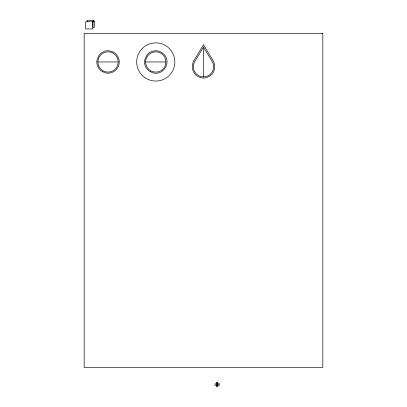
<?xml version="1.0" encoding="UTF-8"?>
<svg xmlns="http://www.w3.org/2000/svg" width="407" height="407" viewBox="0 0 407 407"><rect width="100%" height="100%" fill="white"/><g stroke="black" fill="none" stroke-linecap="round" stroke-linejoin="round"><path stroke-width="0.61" d="M193.752 60.897C191.87 64.601 191.687 69.287 194.032 72.68C195.96 76.104 199.593 77.676 203.149 78.078C206.949 78.002 210.327 76.267 212.703 73.413C215.135 69.551 215.293 65.161 213.41 61.182L203.5 44.673L193.798 60.836M203.5 47.105L194.816 61.503A10.144 10.144 0 0 0 196.932 74.476A10.144 10.144 0 0 0 210.068 74.476A10.144 10.144 0 0 0 212.184 61.503L203.5 47.105L203.5 76.887M97.889 61.971L118.172 61.971A10.144 10.144 0 0 1 102.961 70.757A10.144 10.144 0 0 1 102.961 53.185A10.144 10.144 0 0 1 118.172 61.971M145.625 61.971L165.908 61.971A10.144 10.144 0 0 0 150.692 53.185A10.144 10.144 0 0 0 150.692 70.757A10.144 10.144 0 0 0 165.908 61.971M216.387 383.786L217.791 383.786M216.387 385.307L217.791 385.307M217.816 383.872L217.816 385.22M92.821 21.8L92.821 28.958L85.658 28.958L85.658 21.8L93.651 21.78L93.651 20.35L87.159 20.35L87.159 21.78M102.793 71.744C107.066 74.552 113.115 73.072 116.356 69.572C118.284 67.247 119.251 64.85 119.256 61.808C119.348 58.837 117.598 55.545 115.451 53.363C112.296 51.114 108.761 50.244 105.082 51.038C102.228 52.132 98.769 54.156 97.95 57.596C95.146 62.21 97.675 69.602 102.793 71.708M150.524 71.744C162.184 78.429 173.423 61.569 162.754 53.286C157.601 48.611 147.807 50.692 145.711 57.616C142.842 62.464 145.477 69.561 150.529 71.708M94.363 21.067L92.933 21.067L92.933 27.335L94.363 27.335L94.363 21.067M322.837 33.333L84.163 33.333L84.163 367.47L322.837 367.47L322.837 33.333M217.791 382.443L216.387 382.443L216.387 386.65L217.791 386.65L217.791 382.443M219.225 383.872L214.952 383.872L214.952 385.22L219.225 385.22L219.225 383.872M145.065 77.783A19.093 19.093 0 0 0 174.812 63.334A19.093 19.093 0 0 0 147.42 44.795A19.093 19.093 0 0 0 145.065 77.783"/></g></svg>
